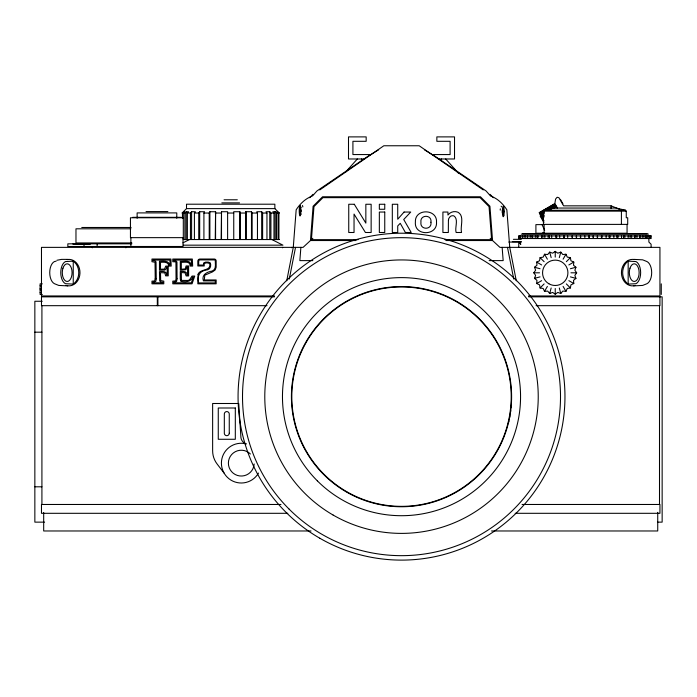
<?xml version="1.0" encoding="UTF-8"?>
<svg xmlns="http://www.w3.org/2000/svg" width="697" height="697" viewBox="0 0 697 697"><rect width="100%" height="100%" fill="white"/><g stroke="black" fill="none" stroke-linecap="round" stroke-linejoin="round"><path stroke-width="1.05" d="M300.877 247.365L299.858 260.617L312.84 260.617M536.664 283.531L536.969 280.377L534.521 278.356L535.627 275.385L533.789 272.806L535.627 270.227L534.521 267.256L536.969 265.235L536.664 262.081L539.548 260.765L540.07 257.646L543.198 257.115L544.514 254.231L547.668 254.536L549.689 252.096L552.651 253.203L555.239 251.364L557.818 253.203L560.789 252.096L562.801 254.536L565.955 254.231L567.271 257.115L570.399 257.646L570.921 260.765L573.805 262.081L573.509 265.235L575.949 267.256L574.842 270.227L576.68 272.806L574.842 275.385L575.949 278.356L573.509 280.377L573.805 283.531L570.921 284.846L570.399 287.966L567.271 288.497L565.955 291.381L562.801 291.076L560.789 293.524L557.818 292.409L555.239 294.247L552.651 292.409L549.689 293.524L547.668 291.076L544.514 291.381L543.198 288.497L540.07 287.966L539.548 284.846L536.664 283.531L541.63 280.664M286.746 280.76L293.28 247.365L296.173 209.797C299.719 204.247 304.972 198.933 311.289 196.476M289.281 279.044L295.537 247.365M215.242 239.55L215.582 211.731L209.884 211.731L209.222 213.038L209.222 239.55M221.158 239.55L221.507 211.731L227.614 211.731L227.614 239.55M549.689 293.524L551.17 287.983M559.299 257.629L560.789 252.096M203.916 239.55L203.916 213.038L204.578 211.731L199.682 211.731L198.75 213.038L198.75 239.55M544.514 291.381L547.38 286.415M563.089 259.197L565.955 254.231M194.411 239.55L194.411 213.038L195.352 211.731L191.597 211.731L190.447 213.038L190.447 239.55M187.38 239.55L187.38 213.038L188.53 211.731L186.169 211.731L184.888 213.038L184.888 239.55M312.439 196.057L316.969 190.943L367.546 156.564L378.628 149.785M345.817 171.828L357.334 158.977M279.314 239.55L183.302 239.55L183.302 213.038L184.583 211.731L182.048 213.038L186.508 208.621L274.862 208.621L279.314 213.038L276.779 211.731L278.059 213.038L278.059 239.55M309.599 197.73L313.005 194.332M540.07 287.966L544.13 283.914M566.347 261.697L570.399 257.646M312.848 238.322L303.09 247.365L41.48 247.365L41.48 295.964L274.566 295.964M319.74 189.941L383.838 145.76L419.185 145.76L483.282 189.941M539.312 212.794L554.612 203.96M539.495 213.108L554.795 204.273M553.113 205.519L554.917 204.482M539.774 213.587L544.27 210.991M546.073 209.954L555.073 204.752M540.131 214.206L543.73 212.132M547.328 210.05L555.431 205.371M540.297 214.493L543.895 212.419M550.194 208.778L555.596 205.659M540.567 214.972L544.165 212.89M550.473 209.248L555.866 206.138M540.698 215.199L544.296 213.116M551.501 208.961L555.997 206.364M541.099 215.896L543.773 214.284M554.603 208.098L556.372 207.009M541.647 216.837L544.331 215.251M542.153 217.717L543.956 216.68M542.266 217.908L544.061 216.872M568.839 264.947L573.805 262.081M183.023 242.817L189.462 239.55M534.521 278.356L540.062 276.875M570.407 268.737L575.949 267.256M56.919 260.269L61.606 259.38L67.731 259.38M56.161 261.157L54.444 261.558A11.466 6.36 -90 0 0 49.731 272.632A11.466 6.36 -90 0 0 54.444 283.705L58.766 285.43L67.731 285.883M544.104 211.139L544.104 210.259L553.662 208.046L616.017 208.046L625.584 210.259L625.584 211.139M518.76 247.365L518.76 242.068L520.981 242.068L508.784 242.068M370.795 154.56L352.917 154.56L352.917 141.308L366.169 141.308L366.169 136.891L348.5 136.891L348.5 158.977L364.636 158.977M432.227 154.56L450.105 154.56L450.105 141.308L436.853 141.308L436.853 136.891L454.522 136.891L454.522 158.977L438.387 158.977M224.059 199.786L237.311 199.786M221.829 202.879L239.533 202.879M619.633 209.318L611.112 205.842L563.603 205.842L558.916 197.721L557.13 197.242L555.579 199.072L554.856 203.498L557.522 208.115M301.2 207.279L299.963 207.279L299.963 210.067M301.2 210.067L299.527 210.067L299.527 211.287L301.2 211.287M544.104 210.259L625.584 210.259M502.11 210.877L503.835 210.877L503.835 212.097L502.11 212.097M146.039 211.583L167.864 211.583M240.204 239.55L240.204 213.038L239.864 211.731L233.748 211.731L233.748 239.55M245.78 239.55L245.78 211.731L251.478 211.731L252.14 213.038L252.14 239.55M262.621 239.55L262.621 213.038L261.68 211.731L256.792 211.731L257.454 213.038L257.454 239.55M270.915 239.55L270.915 213.038L269.765 211.731L266.019 211.731L266.951 213.038L266.951 239.55M276.474 239.55L276.474 213.038L275.193 211.731L272.832 211.731L273.982 213.038L273.982 239.55M183.302 213.038L184.888 213.038M187.38 213.038L190.447 213.038M194.411 213.038L198.75 213.038M203.916 213.038L209.222 213.038M215.242 213.038L221.158 213.038M227.614 213.038L233.748 213.038M240.204 213.038L246.128 213.038L246.128 239.55M252.14 213.038L257.454 213.038M262.621 213.038L266.951 213.038M270.915 213.038L273.982 213.038M276.474 213.038L278.059 213.038M301.2 214.084L299.963 214.084L299.963 211.287M132.674 217.325L181.229 217.325M183.459 217.769L130.444 217.769L130.444 237.651L183.459 237.651M544.174 224.617L535.906 224.617L535.906 233.234L627.065 233.234L627.065 224.39M81.758 227.483L131.097 227.483M130.897 228.808L75.973 228.808L75.973 242.948L131.838 242.948M542.614 232.789L544.104 232.789M522.567 233.669L647.121 233.669M521.225 234.114L648.454 234.114M513.393 239.324L521.278 239.324M358.092 239.646L311.42 239.646L313.964 206.626L322.938 197.652L480.085 197.652L489.059 206.626L491.603 239.646L444.93 239.646M355.993 240.535L310.47 240.535L313.101 206.234L322.572 196.772L480.451 196.772L489.921 206.234L492.552 240.535L445.949 240.535M512.373 241.667L521.278 241.667M131.838 243.828L67.836 243.828L67.836 246.485L183.015 246.485L183.015 237.651M183.337 245.161L282.938 245.161L271.9 239.55M633.686 259.38L642.651 259.833L646.973 261.558A11.466 6.36 -90 0 1 651.686 272.632A11.466 6.36 -90 0 1 646.973 283.705L642.651 285.43L633.686 285.883M489.163 260.617L503.164 260.617L502.145 247.365M73.246 261.157L65.474 261.558A11.466 6.36 -90 0 0 60.761 272.632A11.466 6.36 -90 0 0 65.474 283.705L73.246 284.106L73.246 261.157A13.252 11.03 -90 0 1 73.246 284.106M628.171 261.157L635.943 261.558A11.466 6.36 -90 0 1 640.656 272.632A11.466 6.36 -90 0 1 635.943 283.705L628.171 284.106L628.171 261.157A13.252 11.03 -90 0 0 628.171 284.106M533.789 272.806L539.522 272.806M570.948 272.806L576.68 272.806M42.317 283.845L40.112 283.845L40.112 294.448L42.317 294.448M40.112 285.744L41.167 285.744M40.112 288.541L41.167 288.541M40.112 289.76L41.167 289.76M40.112 292.548L41.167 292.548M528.465 295.964L659.937 295.964L659.937 247.365L499.932 247.365L490.174 238.322M274.574 296.844L41.48 296.844L41.48 305.678L267.021 305.678M528.596 296.844L662.15 296.844L662.15 522.14L657.567 522.14M42.247 301.261L34.85 301.261L34.85 522.14L44.591 522.14M536.089 305.678L659.937 305.678L659.937 296.844M34.85 332.181L41.916 332.181M34.85 486.802L41.916 486.802M280.969 504.471L41.48 504.471L41.48 513.306L287.817 513.306M522.053 504.471L659.937 504.471L659.937 513.306L515.179 513.306M311.019 530.975L43.684 530.975L43.684 512.504M491.524 530.975L657.733 530.975L657.733 512.356M181.42 280.403L187.571 280.464A3.136 3.136 0 0 0 189.758 279.497L192.032 276.064L194.733 276.064L192.067 283.827L172.778 283.827L172.778 281.144L175.635 280.882L176.036 278.748L175.932 262.481L175.461 261.845L172.778 261.715L172.778 259.031L192.311 259.031L192.668 266.08L190.115 266.08C190.481 260.844 184.47 262.438 181.316 262.342L181.316 269.26L185.28 268.894L186.09 265.958L188.608 265.958L188.608 275.934L186.125 275.934L185.053 272.797L181.316 272.544L181.42 281.449M534.521 267.256L540.062 268.737M570.407 276.875L575.949 278.356M536.664 262.081L541.63 264.947M568.839 280.664L573.805 283.531M424.395 149.785L435.477 156.564L486.053 190.943L490.583 196.057C497.44 198.296 503.068 203.925 506.85 209.797L509.742 247.365L516.277 280.76M490.017 194.332L493.424 197.73M540.07 257.646L544.13 261.697M566.347 283.914L570.399 287.966M518.76 242.068L520.833 244.272L519.221 242.469M445.688 158.977L458.643 173.431M224.068 473.071L217.115 464.002A21.642 21.642 0 0 1 212.637 450.828L212.637 403.493L238.749 403.493L240.927 437.638A7.51 7.51 0 0 0 245.727 443.701M560.344 199.307L562.949 203.82M556.929 207.967L554.516 203.794L539.217 212.629L544.035 220.975M540.82 216.288L541.308 217.142M541.613 217.664L542.51 219.215M542.867 219.834L543.381 220.722M540.114 215.948L543.93 222.561M544.514 254.231L547.38 259.197M563.089 286.415L565.955 291.381M542.039 224.617L544.662 230.367M549.689 252.096L551.17 257.629M559.299 287.983L560.789 293.524M245.78 211.731L246.128 213.038M507.486 247.365L513.741 279.044M157.879 296.844L157.931 305.678M661.27 283.845L661.27 294.448M659.501 305.678L659.501 504.471M651.103 247.365L651.103 244.272L648.881 242.068L648.846 235.882M650.519 235.882L650.519 238.531M649.979 235.882L649.979 238.531M649.43 235.882L649.43 238.531M647.138 235.882L647.138 238.531M646.694 235.882L646.694 238.531M645.535 235.882L645.535 238.531M643.941 235.882L643.941 238.531M642.225 235.882L642.225 238.531M640.299 235.882L640.299 238.531M639.506 235.882L639.506 238.531M636.962 235.882L636.962 238.531M635.211 235.882L635.211 238.531M634.418 235.882L634.418 238.531M631.7 235.882L631.7 238.531M630.123 235.882L630.123 238.531M628.154 235.882L628.154 238.531M624.834 235.882L624.834 238.531M623.493 235.882L623.493 238.531M621.524 235.882L621.524 238.531M621.41 211.139L621.41 224.39M617.978 235.882L617.978 238.531M616.862 235.882L616.862 238.531M613.848 235.882L613.848 238.531M611.112 205.842L611.112 208.49M609.98 235.882L609.98 238.531M609.134 235.882L609.134 238.531M606.12 235.882L606.12 238.531M601.99 235.882L601.99 238.531M601.415 235.882L601.415 238.531M597.564 235.882L597.564 238.531M597.268 235.882L597.268 238.531M593.417 235.882L593.417 238.531M593.13 235.882L593.13 238.531M589.27 235.882L589.27 238.531M588.982 235.882L588.982 238.531M584.844 235.882L584.844 238.531M580.697 235.882L580.697 238.531M580.409 235.882L580.409 238.531M576.558 235.882L576.558 238.531M576.271 235.882L576.271 238.531M572.411 235.882L572.411 238.531M572.124 235.882L572.124 238.531M567.689 235.882L567.689 238.531M564.404 235.882L564.404 238.531M563.559 235.882L563.559 238.531M559.7 235.882L559.7 238.531M556.685 235.882L556.685 238.531M555.84 235.882L555.84 238.531M555.239 251.364L555.239 257.097M555.239 288.514L555.239 294.247M551.71 235.882L551.71 238.531M549.506 235.882L549.506 238.531M548.164 235.882L548.164 238.531M544.845 235.882L544.845 238.531M544.104 224.39L544.104 233.234M542.876 235.882L542.876 238.531M541.534 235.882L541.534 238.531M537.988 235.882L537.988 238.531M537.021 235.882L537.021 238.531M535.261 235.882L535.261 238.531M532.717 235.882L532.717 238.531M531.933 235.882L531.933 238.531M530.173 235.882L530.173 238.531M527.786 235.882L527.786 238.531M527.455 235.882L527.455 238.531M525.747 235.882L525.747 238.531M524.144 235.882L524.144 238.531M522.55 235.882L522.55 238.531M520.833 235.882L520.833 238.531M520.25 235.882L520.25 238.531M519.709 235.882L519.709 238.531M519.16 235.882L519.16 238.531M503.365 210.877L503.365 208.081L503.156 210.877M503.365 212.097L503.365 214.885L503.156 212.097M502.79 210.877L502.685 212.097M441.489 158.977L441.489 161.024M361.534 158.977L361.534 161.024M300.59 210.067L300.573 211.287M300.154 207.279L300.154 210.067M300.154 211.287L300.154 214.084M291.782 247.365L291.782 247.81M282.59 247.365L282.59 247.81M278.913 213.038L278.913 239.55M275.193 211.731L275.193 239.55M274.862 208.621L274.862 204.204L186.508 204.204L186.508 208.621M269.765 211.731L269.765 239.55M261.68 211.731L261.68 239.55M251.478 211.731L251.478 239.55M239.864 211.731L239.864 239.55M221.507 211.731L221.507 239.55M215.582 211.731L215.582 239.55M209.884 211.731L209.884 239.55M199.682 211.731L199.682 239.55M191.597 211.731L191.597 239.55M186.169 211.731L186.169 239.55M182.457 213.038L182.457 218.344M176.777 218.213L176.777 212.907L137.126 212.907L137.126 218.213M157.322 296.844L157.322 305.678M130.888 237.651L130.888 246.485M125.861 247.365L125.861 247.81M97.144 243.828L97.144 246.485M92.292 247.365L92.292 247.81M90.183 243.828L90.183 244.272L73.054 244.272L73.054 243.828M87.622 243.828L87.622 244.272M86.637 243.828L86.637 244.272M84.076 243.828L84.076 244.272M84.023 243.828L84.023 246.485M83.091 243.828L83.091 244.272M82.708 243.828L82.708 244.272M80.538 243.828L80.538 244.272M80.146 243.828L80.146 244.272M79.162 243.828L79.162 244.272M76.6 243.828L76.6 244.272M75.616 243.828L75.616 244.272M41.916 305.678L41.916 504.471M511.276 405.166A110.091 110.091 0 0 1 511.084 407.301M510.727 410.498A110.091 110.091 0 0 1 510.439 412.624M509.925 415.804A110.091 110.091 0 0 1 509.533 417.904M508.871 421.04A110.091 110.091 0 0 1 508.383 423.105M501.082 206.181A5.297 0.897 -90 0 1 501.526 206.896M500.219 210.111A5.297 0.897 -90 0 1 500.307 208.839M302.454 205.563A5.297 0.828 -90 0 1 302.829 206.931M258.5 473.071A19.882 19.882 0 0 1 232.885 481.148A19.882 19.882 0 0 1 222.604 456.335A19.882 19.882 0 0 1 246.433 443.928M254.17 463.967A12.912 12.912 0 0 1 237.407 475.441A12.912 12.912 0 0 1 230.254 456.439A12.912 12.912 0 0 1 250.415 454M67.043 259.58A13.252 11.03 -90 0 1 79.972 273.207A13.252 11.03 -90 0 1 66.102 285.43M635.316 285.43A13.252 11.03 -90 0 1 621.445 273.207A13.252 11.03 -90 0 1 634.375 259.58M448.424 220.339L448.328 232.493L442.909 232.493L442.909 212.045L447.936 212.045L447.936 215.042C450.157 211.958 454.453 210.738 457.955 212.228C464.916 216.079 459.95 226.447 461.553 232.493L456.143 232.493C454.531 227.675 458.966 219.18 453.808 215.852A4.339 4.339 0 0 0 450.271 216.488L448.737 218.536L448.424 220.339M155.222 278.748L154.603 280.996L151.963 281.144L151.963 283.827L163.786 283.827L163.786 281.144L160.676 280.595L160.502 272.666L164.849 272.875L165.625 275.846L168.23 275.846L168.23 266.097L165.738 266.097L164.518 269.086L160.502 269.208L160.502 262.342C163.638 262.124 168.639 261.567 168.805 266.097L171.209 266.097L170.896 259.031L151.963 259.031L151.963 261.715L155.039 262.264L155.222 278.748M156.25 278.774L155.849 281.353L153 282.18L153 282.799L162.75 282.799L162.75 282.18L161.146 282.076L159.683 281.057L159.465 271.63C161.948 271.464 167.036 270.793 166.574 274.818L167.193 274.818L167.193 267.125L166.574 267.125L166.243 268.676L164.84 270.087L159.465 270.244L159.465 261.305C162.889 261.323 168.883 260.138 169.545 265.06L170.129 265.06L169.911 260.068L153 260.068L153 260.687L154.595 260.791L156.032 261.811L156.25 278.774M198.697 260.983L198.68 265.052L203.411 265.052L203.672 262.935L205.615 262.098L208.368 262.098L210.311 262.935C211.313 265.54 210.459 269.007 207.479 269.826C199.856 270.645 196.781 275.489 198.68 282.912L215.303 282.912L215.303 280.882L203.411 280.882C201.259 274.688 207.192 271.83 212.21 271.028C216.549 269.521 215.216 264.259 215.286 260.791A1.028 1.028 0 0 0 214.397 259.903L199.769 259.903A1.255 1.255 0 0 0 198.697 260.983M436.505 222.212C437.559 236.144 413.905 236.205 415.395 221.977C414.698 208.229 437.498 208.656 436.505 222.212M177.064 278.791L176.594 281.457L173.814 282.18L173.814 282.799L191.326 282.799L193.287 277.101L192.616 277.101C191.03 282.276 185.193 282.041 180.889 281.361L180.279 279.009L180.279 271.516C182.841 271.342 187.319 270.967 186.953 274.906L187.571 274.906L187.571 266.986L186.953 266.986L185.986 269.704L180.279 270.297L180.279 261.305C183.677 261.645 190.725 259.493 190.926 265.043L191.579 265.043L191.326 260.068L173.814 260.068L173.814 260.687L176.629 261.358L176.951 262.272L177.064 278.791M430.938 222.23C432.262 230.237 419.707 230.167 420.944 222.265C419.699 214.423 432.184 214.267 430.938 222.23M198.061 274.261L197.826 283.827L216.157 283.827L216.157 279.959L204.265 279.959L204.822 275.202L212.55 271.874L215.199 269.922L216.157 267.178L216.157 260.922A1.891 1.891 0 0 0 214.267 259.031L199.934 259.031A2.108 2.108 0 0 0 197.826 261.148L197.826 265.975L204.265 265.975C202.775 262.386 208.011 262.264 209.719 263.727C211.4 271.325 200.065 268.545 198.061 274.261M404.06 212.045L397.726 219.241L397.726 204.265L392.315 204.265L392.315 232.493L397.726 232.493L397.726 225.95L400.244 223.31L405.393 232.493L411.221 232.493L403.729 219.511L410.725 212.045L404.06 212.045M354.285 204.265L348.744 204.265L348.744 232.493L354.041 232.493L354.041 214.084L365.42 232.493L371.144 232.493L371.144 204.265L365.847 204.265L365.847 223.118L354.285 204.265M384.753 204.265L379.342 204.265L379.342 209.266L384.753 209.266L384.753 204.265M626.263 211.139L543.425 211.139L543.425 224.39L627.709 224.39L627.709 217.769L626.263 217.769L626.263 211.139M384.753 212.045L379.342 212.045L379.342 232.493L384.753 232.493L384.753 212.045M651.103 235.882L518.577 235.882L518.577 238.531L651.103 238.531L651.103 235.882M235.316 407.998L218.266 407.998L218.266 439.276L235.316 439.276L235.316 407.998M229.261 433.22L229.261 414.053A2.474 2.474 0 0 0 226.795 411.578A2.474 2.474 0 0 0 224.321 414.053L224.321 433.22A2.474 2.474 0 0 0 226.795 435.686A2.474 2.474 0 0 0 229.261 433.22M319.784 538.215A163.455 163.455 0 0 0 564.962 396.663A163.455 163.455 0 0 0 319.784 255.111A163.455 163.455 0 0 0 319.784 538.215M289.081 509.089A158.994 158.994 0 0 0 555.091 437.812A158.994 158.994 0 0 0 360.358 243.087A158.994 158.994 0 0 0 289.081 509.089M333.149 515.066A136.717 136.717 0 0 0 538.232 396.663A136.717 136.717 0 0 0 333.149 278.26A136.717 136.717 0 0 0 333.149 515.066M317.335 480.843A119.048 119.048 0 0 0 516.503 427.47A119.048 119.048 0 0 0 370.699 281.675A119.048 119.048 0 0 0 317.335 480.843M323.669 474.509A110.091 110.091 0 0 0 507.852 425.153A110.091 110.091 0 0 0 373.017 290.318A110.091 110.091 0 0 0 323.669 474.509M346.662 491.655A109.69 109.69 0 0 0 511.206 396.663A109.69 109.69 0 0 0 346.662 301.662A109.69 109.69 0 0 0 346.662 491.655M503.887 215.234A5.297 0.897 -90 0 0 503.487 206.364A5.297 0.897 -90 0 0 502.398 212.855A5.297 0.897 -90 0 0 503.887 215.234M300.642 214.432A5.297 0.828 -90 0 0 300.276 205.563A5.297 0.828 -90 0 0 299.257 212.054A5.297 0.828 -90 0 0 300.642 214.432M548.896 283.784A12.677 12.677 0 0 0 567.916 272.806A12.677 12.677 0 0 0 548.896 261.828A12.677 12.677 0 0 0 548.896 283.784M62.939 268.214A8.834 4.905 90 0 0 67.182 281.466A8.834 4.905 90 0 0 71.425 268.214A8.834 4.905 90 0 0 62.939 268.214M629.992 268.214A8.834 4.905 90 0 0 634.235 281.466A8.834 4.905 90 0 0 638.478 268.214A8.834 4.905 90 0 0 629.992 268.214"/></g></svg>
